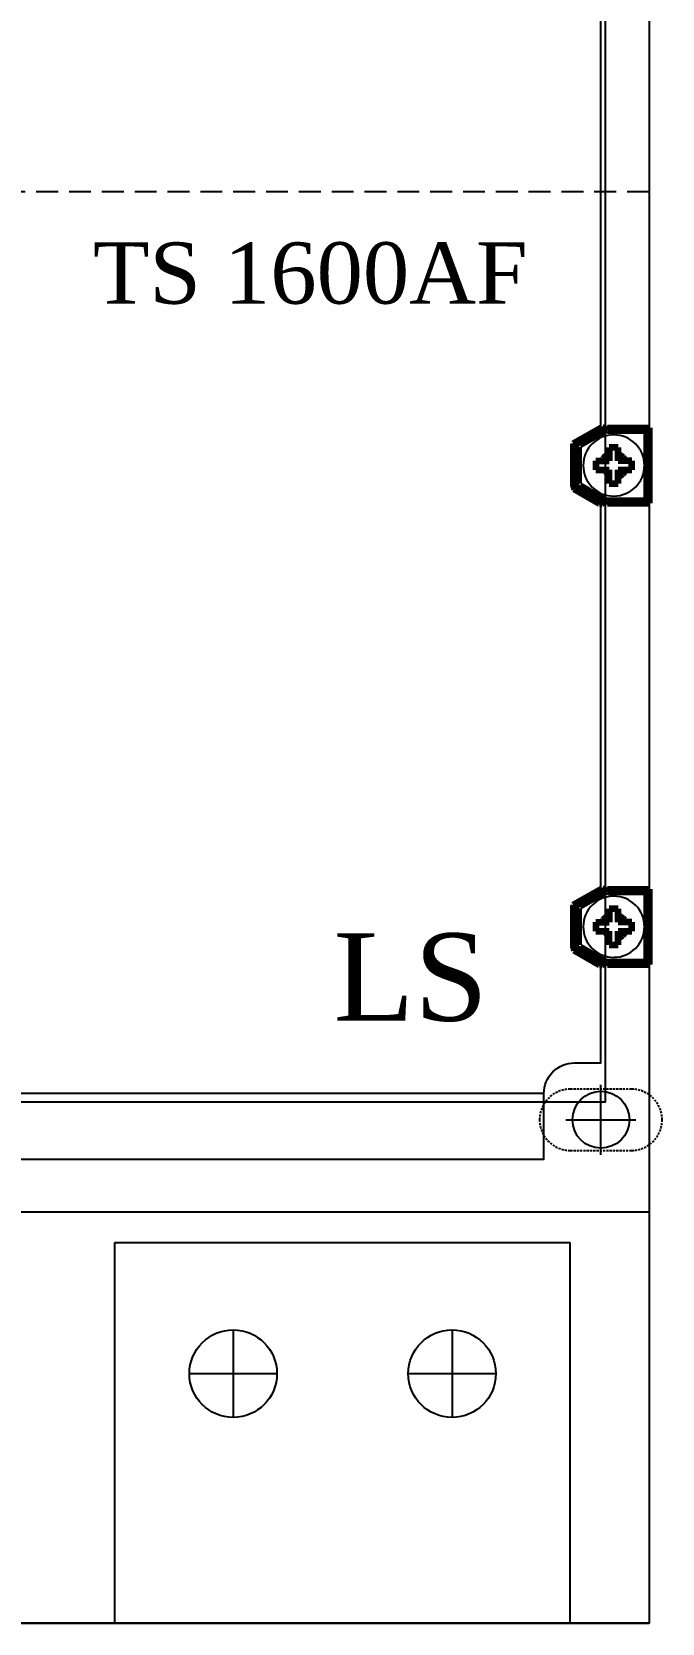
# Model space of a CAD drawing. Header units: millimetres. Extents: x 1683 to 1896, y 0 to 327.
# Drawn here: x 1824.3 to 1896.3, y 0 to 181.8 of the extents above; entities that cross this region are included whole.
import ezdxf

# ---------------------------------------------------------------- set-up
doc = ezdxf.new("R2010")
doc.units = ezdxf.units.MM
doc.linetypes.add('ACAD_ISO02W100', pattern=[15, 12, -3])
doc.linetypes.add('HIDDEN', pattern=[0.375, 0.25, -0.125])
doc.layers.add('8', color=140, linetype='ACAD_ISO02W100')
doc.layers.add('at_Entity', color=7, linetype='Continuous')
doc.styles.add('VNTIMEH', font='txt')

# ---------------------------------------------------------------- blocks, each defined once
blk = doc.blocks.new('12')
at = {"color": 3}
for p, q in [((9492, -6093.52), (9492, -6085.52)), ((9488, -6089.52), (9496, -6089.52))]:
    blk.add_line(p, q, dxfattribs=at)
for p, q in [((9485.5, -6086.52), (9299.5, -6086.52)), ((9287.5, -6100.02), (9497.5, -6100.02)), ((9450, -6113.52), (9450, -6123.52)), ((9475, -6113.52), (9475, -6123.52)), ((9445, -6118.52), (9455, -6118.52)), ((9470, -6118.52), (9480, -6118.52)), ((9287.5, -6147.02), (9497.5, -6147.02))]:
    blk.add_line(p, q)
at = {"color": 7}
blk.add_line((9497.5, -6100.02), (9497.5, -6147.02), dxfattribs=at)
at = {"color": 1, "ltscale": 10}
for p, q in [((9436.5, -6103.52), (9488.5, -6103.52)), ((9436.5, -6147.02), (9436.5, -6103.52)), ((9488.5, -6147.02), (9488.5, -6103.52))]:
    blk.add_line(p, q, dxfattribs=at)
blk.add_lwpolyline([(9287.5, -5820.02), (9497.5, -5820.02), (9497.5, -6147.02), (9287.5, -6147.02)], close=True)
at = {"color": 3}
blk.add_lwpolyline([(9292.5, -5888.52), (9492.5, -5888.52), (9492.5, -6087.52), (9292.5, -6087.52)], close=True, dxfattribs=at)
for points in [[(9492, -6010.49), (9492, -5912.15)], [(9492, -6063.19), (9492, -6019.14)]]:
    blk.add_lwpolyline(points)
blk.add_lwpolyline([(9293, -6071.83), (9293, -6083.02), (9296, -6083.02, -0.414214), (9299.5, -6086.52), (9299.5, -6094.02), (9485.5, -6094.02), (9485.5, -6086.52, -0.414214), (9489, -6083.02), (9492, -6083.02), (9492, -6071.83)], format="xyb")
at = {"color": 4, "linetype": 'HIDDEN'}
blk.add_lwpolyline([(9485, -6089.52), (9485, -6089.52, 0.414214), (9488.5, -6093.02), (9495.5, -6093.02, 0.414214), (9499, -6089.52), (9499, -6089.52, 0.414214), (9495.5, -6086.02), (9488.5, -6086.02, 0.414214)], format="xyb", close=True, dxfattribs=at)
at = {"color": 7}
blk.add_circle((9492, -6089.52), 3.25, dxfattribs=at)
for centre in [(9450, -6118.52), (9450, -6118.52), (9475, -6118.52), (9475, -6118.52)]:
    blk.add_circle(centre, 5)
at = {"layer": '8', "color": 3, "linetype": 'HIDDEN', "ltscale": 10}
blk.add_line((9497.5, -5983.52), (9287.5, -5983.52), dxfattribs=at)
at = {"layer": 'at_Entity', "color": 0, "lineweight": 140}
for p, q in [((9488.91, -6012.24), (9492.14, -6010.42)), ((9489.3, -6012.24), (9492.03, -6010.7)), ((9489.64, -6012.44), (9492.65, -6010.71)), ((9492.35, -6010.88), (9492.03, -6010.7)), ((9492.65, -6010.71), (9492.14, -6010.42)), ((9492.74, -6010.78), (9492.74, -6010.48)), ((9492.74, -6010.48), (9497.48, -6010.48)), ((9492.74, -6010.78), (9497.17, -6010.78)), ((9497.17, -6010.78), (9497.2, -6010.78)), ((9497.2, -6010.78), (9497.23, -6010.77)), ((9497.2, -6010.78), (9497.2, -6018.79)), ((9497.23, -6010.78), (9497.2, -6010.78)), ((9497.26, -6010.77), (9497.23, -6010.78)), ((9497.23, -6010.77), (9497.25, -6010.77)), ((9497.25, -6010.77), (9497.28, -6010.77)), ((9497.29, -6010.76), (9497.26, -6010.77)), ((9497.28, -6010.77), (9497.3, -6010.75)), ((9497.32, -6010.75), (9497.29, -6010.76)), ((9497.3, -6010.75), (9497.33, -6010.73)), ((9497.34, -6010.74), (9497.32, -6010.75)), ((9497.33, -6010.73), (9497.35, -6010.72)), ((9497.37, -6010.72), (9497.34, -6010.74)), ((9497.35, -6010.72), (9497.37, -6010.71)), ((9497.37, -6010.71), (9497.39, -6010.69)), ((9497.39, -6010.7), (9497.37, -6010.72)), ((9497.39, -6010.69), (9497.42, -6010.66)), ((9497.41, -6010.68), (9497.39, -6010.7)), ((9497.43, -6010.67), (9497.41, -6010.68)), ((9497.42, -6010.66), (9497.43, -6010.63)), ((9497.43, -6010.63), (9497.44, -6010.6)), ((9497.45, -6010.65), (9497.43, -6010.67)), ((9497.44, -6010.6), (9497.46, -6010.58)), ((9497.47, -6010.62), (9497.45, -6010.65)), ((9497.46, -6010.58), (9497.47, -6010.55)), ((9497.47, -6010.55), (9497.48, -6010.51)), ((9497.48, -6010.6), (9497.47, -6010.62)), ((9497.48, -6010.51), (9497.48, -6010.48)), ((9497.49, -6010.57), (9497.48, -6010.6)), ((9497.5, -6010.54), (9497.49, -6010.57)), ((9497.5, -6010.48), (9497.5, -6019.08)), ((9497.5, -6010.48), (9497.5, -6010.51)), ((9497.5, -6010.51), (9497.5, -6010.54)), ((9488.86, -6012.37), (9488.85, -6012.4)), ((9488.85, -6012.4), (9488.85, -6012.44)), ((9488.85, -6012.44), (9488.85, -6012.47)), ((9488.85, -6012.47), (9488.85, -6012.5)), ((9488.85, -6012.5), (9488.85, -6017.05)), ((9488.85, -6012.5), (9489.15, -6012.5)), ((9488.87, -6012.34), (9488.86, -6012.37)), ((9488.88, -6012.29), (9488.87, -6012.32)), ((9488.87, -6012.32), (9488.87, -6012.34)), ((9488.89, -6012.27), (9488.88, -6012.29)), ((9488.91, -6012.24), (9488.89, -6012.27)), ((9488.91, -6012.24), (9488.91, -6012.24)), ((9489.15, -6012.5), (9489.15, -6017.05)), ((9489.49, -6012.7), (9489.15, -6012.5)), ((9489.64, -6012.44), (9489.3, -6012.24)), ((9489.49, -6016.86), (9489.49, -6012.7)), ((9492.95, -6012.73), (9492.95, -6014.26)), ((9493.99, -6012.73), (9492.95, -6012.73)), ((9493.99, -6014.26), (9493.99, -6012.73)), ((9491.42, -6014.26), (9491.42, -6015.29)), ((9491.42, -6014.26), (9492.95, -6014.26)), ((9492.15, -6014.26), (9492.28, -6014)), ((9492.28, -6014), (9492.48, -6013.74)), ((9492.48, -6013.74), (9492.69, -6013.58)), ((9492.69, -6013.58), (9492.95, -6013.45)), ((9493.99, -6013.45), (9494.25, -6013.59)), ((9495.53, -6014.26), (9493.99, -6014.26)), ((9494.25, -6013.59), (9494.51, -6013.79)), ((9494.51, -6013.79), (9494.66, -6014.01)), ((9494.66, -6014.01), (9494.79, -6014.26)), ((9495.53, -6015.29), (9495.53, -6014.26)), ((9491.42, -6015.29), (9492.95, -6015.29)), ((9492.95, -6016.83), (9492.95, -6015.29)), ((9493.99, -6016.83), (9493.99, -6015.29)), ((9493.99, -6015.29), (9495.53, -6015.29)), ((9494.24, -6015.98), (9493.99, -6016.1)), ((9494.46, -6015.81), (9494.24, -6015.98)), ((9494.66, -6015.56), (9494.46, -6015.81)), ((9494.79, -6015.29), (9494.66, -6015.56)), ((9488.85, -6017.05), (9489.15, -6017.05)), ((9488.85, -6017.05), (9488.85, -6017.08)), ((9488.85, -6017.08), (9488.85, -6017.1)), ((9488.85, -6017.1), (9488.85, -6017.12)), ((9488.85, -6017.12), (9488.85, -6017.15)), ((9488.85, -6017.15), (9488.86, -6017.17)), ((9488.86, -6017.17), (9488.87, -6017.19)), ((9488.87, -6017.19), (9488.87, -6017.21)), ((9488.87, -6017.21), (9488.88, -6017.23)), ((9488.88, -6017.23), (9488.88, -6017.25)), ((9488.88, -6017.25), (9488.95, -6017.46)), ((9488.89, -6017.28), (9488.9, -6017.3)), ((9488.9, -6017.3), (9488.91, -6017.32)), ((9488.91, -6017.32), (9488.91, -6017.33)), ((9488.91, -6017.33), (9488.92, -6017.34)), ((9488.92, -6017.34), (9488.92, -6017.35)), ((9488.92, -6017.35), (9488.93, -6017.36)), ((9488.95, -6017.46), (9491.86, -6019.14)), ((9489.15, -6017.05), (9489.49, -6016.86)), ((9489.3, -6017.31), (9489.64, -6017.12)), ((9489.3, -6017.31), (9492, -6018.87)), ((9492.65, -6018.85), (9489.64, -6017.12)), ((9492.95, -6016.83), (9493.99, -6016.83)), ((9491.86, -6019.14), (9492.16, -6019.14)), ((9492, -6018.87), (9492.35, -6018.68)), ((9492.16, -6019.14), (9492.65, -6018.85)), ((9492.74, -6019.08), (9492.74, -6018.79)), ((9492.74, -6018.79), (9497.17, -6018.79)), ((9492.74, -6019.08), (9497.48, -6019.08)), ((9497.17, -6018.79), (9497.2, -6018.79)), ((9497.2, -6018.79), (9497.23, -6018.79)), ((9497.2, -6018.79), (9497.23, -6018.79)), ((9497.23, -6018.79), (9497.27, -6018.79)), ((9497.23, -6018.79), (9497.25, -6018.79)), ((9497.25, -6018.79), (9497.28, -6018.8)), ((9497.27, -6018.79), (9497.29, -6018.79)), ((9497.28, -6018.8), (9497.3, -6018.81)), ((9497.29, -6018.79), (9497.32, -6018.81)), ((9497.3, -6018.81), (9497.33, -6018.83)), ((9497.32, -6018.81), (9497.34, -6018.82)), ((9497.33, -6018.83), (9497.35, -6018.84)), ((9497.34, -6018.82), (9497.37, -6018.84)), ((9497.35, -6018.84), (9497.37, -6018.85)), ((9497.37, -6018.84), (9497.39, -6018.85)), ((9497.37, -6018.85), (9497.39, -6018.87)), ((9497.39, -6018.85), (9497.41, -6018.87)), ((9497.39, -6018.87), (9497.42, -6018.9)), ((9497.41, -6018.87), (9497.43, -6018.89)), ((9497.42, -6018.9), (9497.43, -6018.92)), ((9497.43, -6018.89), (9497.46, -6018.92)), ((9497.43, -6018.92), (9497.44, -6018.95)), ((9497.44, -6018.95), (9497.46, -6018.98)), ((9497.46, -6018.92), (9497.47, -6018.95)), ((9497.46, -6018.98), (9497.47, -6019.02)), ((9497.47, -6018.95), (9497.48, -6018.97)), ((9497.47, -6019.02), (9497.48, -6019.05)), ((9497.48, -6018.97), (9497.49, -6018.99)), ((9497.48, -6019.05), (9497.48, -6019.08)), ((9497.49, -6018.99), (9497.5, -6019.03)), ((9497.5, -6019.03), (9497.5, -6019.05)), ((9497.5, -6019.05), (9497.5, -6019.08)), ((9488.91, -6064.93), (9492.14, -6063.11)), ((9489.3, -6064.93), (9492.03, -6063.39)), ((9489.64, -6065.13), (9492.65, -6063.4)), ((9492.35, -6063.57), (9492.03, -6063.39)), ((9492.65, -6063.4), (9492.14, -6063.11)), ((9492.74, -6063.48), (9492.74, -6063.17)), ((9492.74, -6063.17), (9497.48, -6063.17)), ((9492.74, -6063.48), (9497.17, -6063.48)), ((9497.17, -6063.48), (9497.2, -6063.47)), ((9497.23, -6063.47), (9497.2, -6063.48)), ((9497.2, -6063.47), (9497.23, -6063.47)), ((9497.2, -6063.48), (9497.2, -6071.48)), ((9497.26, -6063.47), (9497.23, -6063.47)), ((9497.23, -6063.47), (9497.25, -6063.47)), ((9497.25, -6063.47), (9497.28, -6063.46)), ((9497.29, -6063.46), (9497.26, -6063.47)), ((9497.28, -6063.46), (9497.3, -6063.45)), ((9497.32, -6063.45), (9497.29, -6063.46)), ((9497.3, -6063.45), (9497.33, -6063.43)), ((9497.34, -6063.43), (9497.32, -6063.45)), ((9497.33, -6063.43), (9497.35, -6063.42)), ((9497.37, -6063.42), (9497.34, -6063.43)), ((9497.35, -6063.42), (9497.37, -6063.4)), ((9497.37, -6063.4), (9497.39, -6063.38)), ((9497.39, -6063.4), (9497.37, -6063.42)), ((9497.39, -6063.38), (9497.42, -6063.36)), ((9497.41, -6063.38), (9497.39, -6063.4)), ((9497.43, -6063.36), (9497.41, -6063.38)), ((9497.42, -6063.36), (9497.43, -6063.33)), ((9497.43, -6063.33), (9497.44, -6063.3)), ((9497.45, -6063.34), (9497.43, -6063.36)), ((9497.44, -6063.3), (9497.46, -6063.27)), ((9497.47, -6063.31), (9497.45, -6063.34)), ((9497.46, -6063.27), (9497.47, -6063.24)), ((9497.47, -6063.24), (9497.48, -6063.21)), ((9497.48, -6063.29), (9497.47, -6063.31)), ((9497.48, -6063.21), (9497.48, -6063.17)), ((9497.49, -6063.26), (9497.48, -6063.29)), ((9497.5, -6063.24), (9497.49, -6063.26)), ((9497.5, -6063.17), (9497.5, -6071.78)), ((9497.5, -6063.17), (9497.5, -6063.2)), ((9497.5, -6063.2), (9497.5, -6063.24)), ((9488.86, -6065.07), (9488.85, -6065.1)), ((9488.85, -6065.1), (9488.85, -6065.13)), ((9488.85, -6065.13), (9488.85, -6065.17)), ((9488.85, -6065.17), (9488.85, -6065.2)), ((9488.85, -6065.2), (9488.85, -6069.75)), ((9488.85, -6065.2), (9489.15, -6065.2)), ((9488.87, -6065.04), (9488.86, -6065.07)), ((9488.88, -6064.99), (9488.87, -6065.01)), ((9488.87, -6065.01), (9488.87, -6065.04)), ((9488.89, -6064.96), (9488.88, -6064.99)), ((9488.91, -6064.93), (9488.89, -6064.96)), ((9488.91, -6064.93), (9488.91, -6064.93)), ((9489.15, -6065.2), (9489.15, -6069.75)), ((9489.49, -6065.4), (9489.15, -6065.2)), ((9489.64, -6065.13), (9489.3, -6064.93)), ((9489.49, -6069.55), (9489.49, -6065.4)), ((9492.95, -6065.43), (9492.95, -6066.96)), ((9493.99, -6065.43), (9492.95, -6065.43)), ((9493.99, -6066.96), (9493.99, -6065.43)), ((9491.42, -6066.96), (9491.42, -6067.99)), ((9491.42, -6066.96), (9492.95, -6066.96)), ((9492.15, -6066.96), (9492.28, -6066.7)), ((9492.28, -6066.7), (9492.48, -6066.44)), ((9492.48, -6066.44), (9492.69, -6066.28)), ((9492.69, -6066.28), (9492.95, -6066.15)), ((9493.99, -6066.15), (9494.25, -6066.29)), ((9495.53, -6066.96), (9493.99, -6066.96)), ((9494.25, -6066.29), (9494.51, -6066.49)), ((9494.51, -6066.49), (9494.66, -6066.7)), ((9494.66, -6066.7), (9494.79, -6066.96)), ((9495.53, -6067.99), (9495.53, -6066.96)), ((9491.42, -6067.99), (9492.95, -6067.99)), ((9492.95, -6069.52), (9492.95, -6067.99)), ((9493.99, -6069.52), (9493.99, -6067.99)), ((9493.99, -6067.99), (9495.53, -6067.99)), ((9494.24, -6068.67), (9493.99, -6068.8)), ((9494.46, -6068.51), (9494.24, -6068.67)), ((9494.66, -6068.25), (9494.46, -6068.51)), ((9494.79, -6067.99), (9494.66, -6068.25)), ((9488.85, -6069.75), (9489.15, -6069.75)), ((9488.85, -6069.75), (9488.85, -6069.77)), ((9488.85, -6069.77), (9488.85, -6069.8)), ((9488.85, -6069.8), (9488.85, -6069.82)), ((9488.85, -6069.82), (9488.85, -6069.85)), ((9488.85, -6069.85), (9488.86, -6069.86)), ((9488.86, -6069.86), (9488.87, -6069.88)), ((9488.87, -6069.88), (9488.87, -6069.9)), ((9488.87, -6069.9), (9488.88, -6069.93)), ((9488.88, -6069.93), (9488.88, -6069.95)), ((9488.88, -6069.95), (9488.95, -6070.16)), ((9488.89, -6069.97), (9488.9, -6069.99)), ((9488.9, -6069.99), (9488.91, -6070.02)), ((9488.91, -6070.02), (9488.91, -6070.03)), ((9488.91, -6070.03), (9488.92, -6070.03)), ((9488.92, -6070.03), (9488.92, -6070.04)), ((9488.92, -6070.04), (9488.93, -6070.05)), ((9488.95, -6070.16), (9491.86, -6071.83)), ((9489.15, -6069.75), (9489.49, -6069.55)), ((9489.3, -6070.01), (9489.64, -6069.82)), ((9489.3, -6070.01), (9492, -6071.57)), ((9492.65, -6071.54), (9489.64, -6069.82)), ((9492.95, -6069.52), (9493.99, -6069.52)), ((9491.86, -6071.83), (9492.16, -6071.83)), ((9492, -6071.57), (9492.35, -6071.38)), ((9492.16, -6071.83), (9492.65, -6071.54)), ((9492.74, -6071.78), (9492.74, -6071.48)), ((9492.74, -6071.48), (9497.17, -6071.48)), ((9492.74, -6071.78), (9497.48, -6071.78)), ((9497.17, -6071.48), (9497.2, -6071.48)), ((9497.2, -6071.48), (9497.23, -6071.48)), ((9497.2, -6071.48), (9497.23, -6071.48)), ((9497.23, -6071.48), (9497.27, -6071.48)), ((9497.23, -6071.48), (9497.25, -6071.49)), ((9497.25, -6071.49), (9497.28, -6071.5)), ((9497.27, -6071.48), (9497.29, -6071.49)), ((9497.28, -6071.5), (9497.3, -6071.51)), ((9497.29, -6071.49), (9497.32, -6071.5)), ((9497.3, -6071.51), (9497.33, -6071.52)), ((9497.32, -6071.5), (9497.34, -6071.52)), ((9497.33, -6071.52), (9497.35, -6071.54)), ((9497.34, -6071.52), (9497.37, -6071.53)), ((9497.35, -6071.54), (9497.37, -6071.55)), ((9497.37, -6071.53), (9497.39, -6071.55)), ((9497.37, -6071.55), (9497.39, -6071.57)), ((9497.39, -6071.55), (9497.41, -6071.56)), ((9497.39, -6071.57), (9497.42, -6071.6)), ((9497.41, -6071.56), (9497.43, -6071.59)), ((9497.42, -6071.6), (9497.43, -6071.62)), ((9497.43, -6071.59), (9497.46, -6071.62)), ((9497.43, -6071.62), (9497.44, -6071.64)), ((9497.44, -6071.64), (9497.46, -6071.68)), ((9497.46, -6071.62), (9497.47, -6071.64)), ((9497.46, -6071.68), (9497.47, -6071.71)), ((9497.47, -6071.64), (9497.48, -6071.67)), ((9497.47, -6071.71), (9497.48, -6071.74)), ((9497.48, -6071.67), (9497.49, -6071.69)), ((9497.48, -6071.74), (9497.48, -6071.78)), ((9497.49, -6071.69), (9497.5, -6071.72)), ((9497.5, -6071.72), (9497.5, -6071.75)), ((9497.5, -6071.75), (9497.5, -6071.78))]:
    blk.add_line(p, q, dxfattribs=at)
at = {"layer": 'at_Entity', "color": 0}
for centre, radius, start, end in [((9493.48, -6014.78), 3.5, 90, 180), ((9493.48, -6014.78), 3.49, 360, 90), ((9493.48, -6014.78), 3.5, 180, 270), ((9493.5, -6014.71), 1.48, 203.4131, 248.6631), ((9493.48, -6014.78), 3.49, 270, 0), ((9493.48, -6067.47), 3.5, 90, 180), ((9493.48, -6067.47), 3.49, 360, 90), ((9493.48, -6067.47), 3.5, 180, 270), ((9493.48, -6067.47), 3.49, 270, 0), ((9493.5, -6067.41), 1.48, 203.4131, 248.6631)]:
    blk.add_arc(centre, radius, start, end, dxfattribs=at)
at = {"width": 1876.4375, "attachment_point": 3, "style": 'VNTIMEH'}
for s, insert, char_height in [(' TS 1600AF', (9483.62, -5989.3), 7), ('LS', (9479.09, -6068.21), 10)]:
    blk.add_mtext(s, dxfattribs=dict(at, insert=insert, char_height=char_height))

msp = doc.modelspace()

# ---------------------------------------------------------------- block references
msp.add_blockref('12', (-7602.65, 6147.02))

doc.saveas('drawing.dxf')
